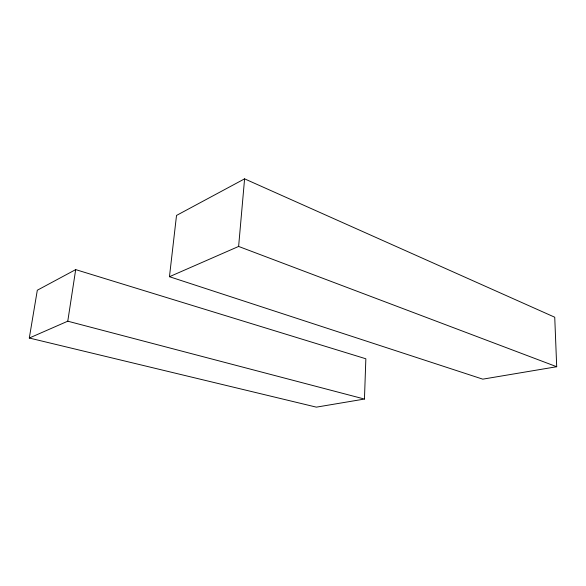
<?xml version="1.0" encoding="UTF-8"?>
<svg xmlns="http://www.w3.org/2000/svg" width="586" height="586" viewBox="0 0 586 586"><rect width="100%" height="100%" fill="white"/><g stroke="black" fill="none" stroke-linecap="round" stroke-linejoin="round"><path stroke-width="0.88" d="M364.455 399.059L365.854 358.779L75.689 269.611L37.314 290.231L29.3 338.027L316.367 407.145L364.455 399.059L67.771 321.194L29.3 338.027M169.457 276.702L238.619 246.442L244.589 178.855L554.737 317.224L556.7 366.726L482.783 379.157L169.457 276.702L176.518 215.436L244.589 178.855M67.771 321.194L75.689 269.611M238.619 246.442L556.7 366.726"/></g></svg>
